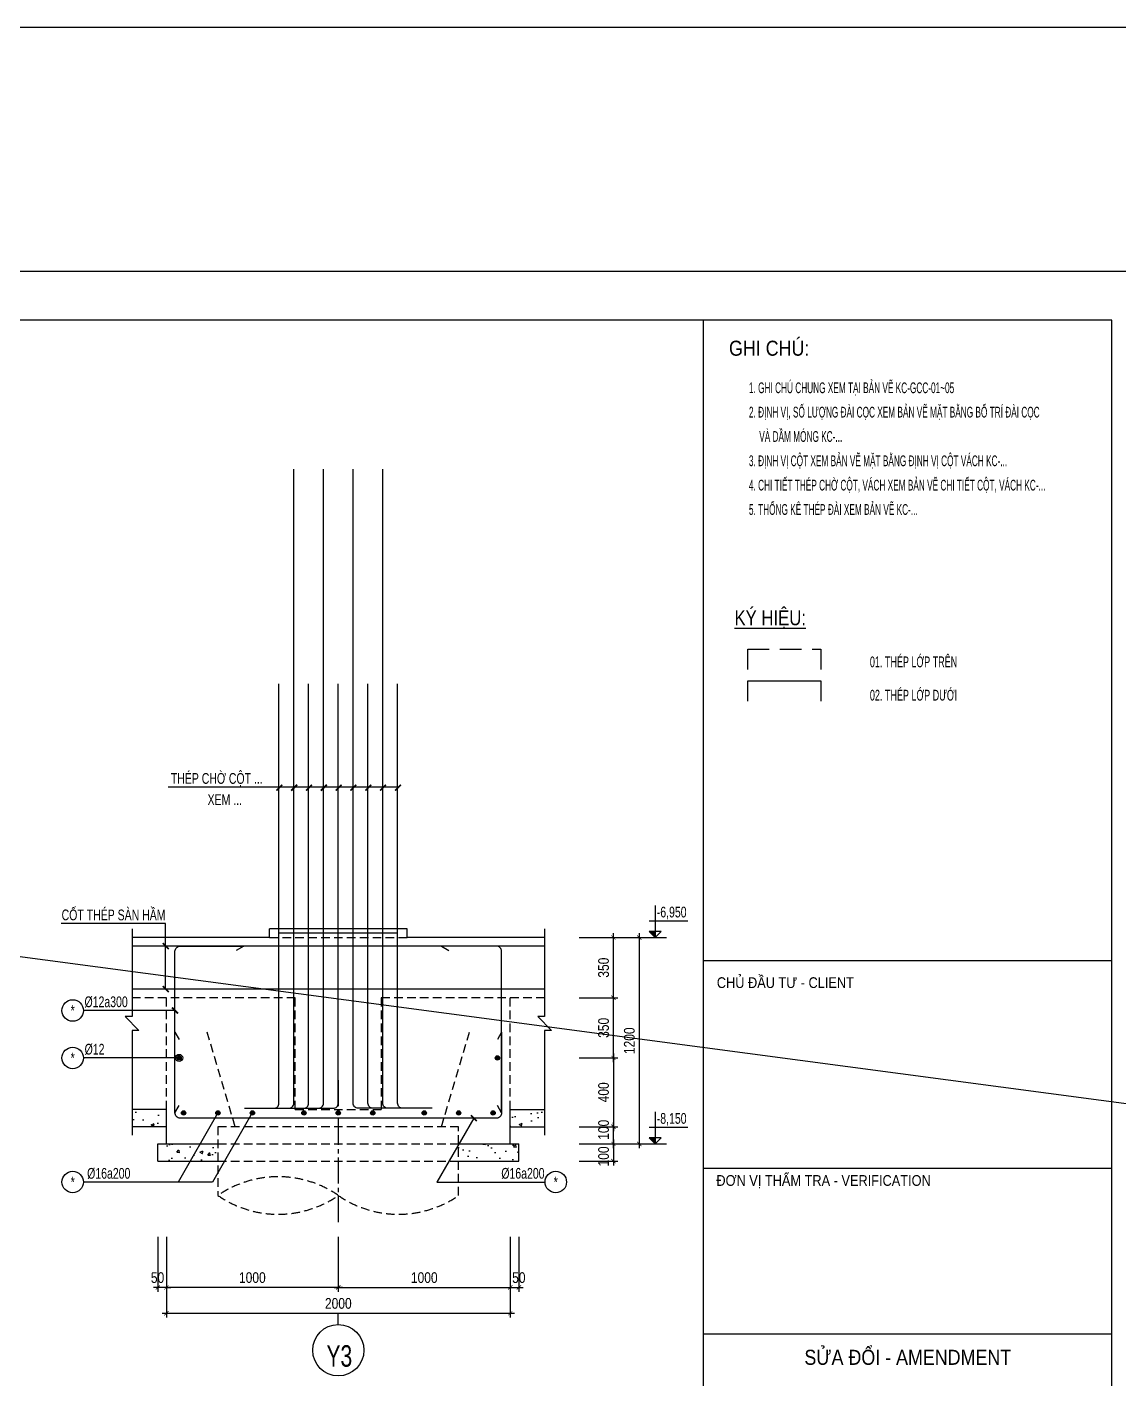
# Model space of a CAD drawing. Extents: x 71 to 2424299, y -14 to 1061502.
# Drawn here: x 1123610 to 1129961, y 494938 to 502800 of the extents above; entities that cross this region are included whole.
import ezdxf
from ezdxf.enums import TextEntityAlignment as Align

# ---------------------------------------------------------------- set-up
doc = ezdxf.new("R2010")
doc.units = 0
doc.header["$LTSCALE"] = 1000
doc.header["$MEASUREMENT"] = 0
doc.header["$PDMODE"] = 3
doc.linetypes.add('CENTER2', pattern=[1.125, 0.75, -0.125, 0.125, -0.125])
doc.linetypes.add('HIDDEN', pattern=[0.375, 0.25, -0.125])
doc.layers.get('0').update_dxf_attribs({"linetype": 'CONTINUOUS'})
doc.layers.get('Defpoints').update_dxf_attribs({"linetype": 'CONTINUOUS'})
for name, color, linetype in [('CDC -TEXT KHUNG', 7, 'CONTINUOUS'), ('CDC-KHUNGTEN', 7, 'CONTINUOUS'), ('CDC.01.AXIS', 160, 'CENTER2'), ('CDC.02.DIM', 1, 'CONTINUOUS'), ('CDC.03.BORDER', 3, 'CONTINUOUS'), ('CDC.04.HIDDEN', 8, 'HIDDEN'), ('CDC.05.STEEL', 4, 'CONTINUOUS'), ('CDC.06.TEXT', 2, 'CONTINUOUS'), ('CDC.10.HATCH', 9, 'CONTINUOUS'), ('CDC.11.NOTE', 8, 'CONTINUOUS'), ('CDC.12.PILE', 7, 'CONTINUOUS'), ('CDC.14.STEELNUM', 9, 'CONTINUOUS'), ('KCS_CHI', 1, 'CONTINUOUS')]:
    doc.layers.add(name, color=color, linetype=linetype)
doc.styles.add('ARIAL', font='arial.ttf', dxfattribs={"width": 0.8})
doc.styles.add('KT CDC', font='arial.ttf', dxfattribs={"width": 0.85, "height": 200})
doc.styles.add('ROMANS', font='arial.ttf', dxfattribs={"width": 0.55})
doc.dimstyles.new('25', dxfattribs={"dimscale": 25, "dimtxt": 2.5, "dimasz": 1, "dimexe": 1, "dimexo": 0, "dimgap": 1, "dimtad": 1, "dimdec": 0, "dimdsep": 46, "dimtxsty": 'ARIAL', "dimblk": 'ARCHTICK', "dimcen": 1, "dimdle": 1, "dimclrd": 256, "dimclre": 256, "dimclrt": 2, "dimadec": 0, "dimazin": 0, "dimtfac": 0.00072, "dimtdec": 0, "dimtix": 1, "dimtmove": 2, "dimatfit": 3, "dimldrblk": 'ARCHTICK', "dimfxl": 1, "dimtolj": 1, "dimarcsym": 0})

# ---------------------------------------------------------------- blocks, each defined once
blk = doc.blocks.new('_ArchTick')
at = {"color": 0, "linetype": 'ByBlock', "const_width": 0.15}
blk.add_lwpolyline([(-0.5, -0.5), (0.5, 0.5)], dxfattribs=at)
blk = doc.blocks.new('*D1676')
at = {"layer": 'CDC.02.DIM', "lineweight": -2, "transparency": 16777216}
for p, q in [((1124420.5, 495764.7), (1124420.5, 495444.8)), ((1125420.5, 495764.7), (1125420.5, 495444.8)), ((1125445.5, 495469.8), (1124395.5, 495469.8))]:
    blk.add_line(p, q, dxfattribs=at)
at = {"layer": 'Defpoints', "color": 0, "transparency": 16777216}
for p in [(1124420.5, 495764.7), (1125420.5, 495764.7), (1124420.5, 495469.8)]:
    blk.add_point(p, dxfattribs=at)
at = {"layer": 'CDC.02.DIM', "lineweight": -2, "transparency": 16777216, "xscale": 25, "yscale": 25, "zscale": 25, "rotation": 180}
blk.add_blockref('_ArchTick', (1124420.5, 495469.8), dxfattribs=at)
at = {"layer": 'CDC.02.DIM', "lineweight": -2, "transparency": 16777216, "xscale": 25, "yscale": 25, "zscale": 25}
blk.add_blockref('_ArchTick', (1125420.5, 495469.8), dxfattribs=at)
at = {"layer": 'CDC.02.DIM', "color": 2, "transparency": 16777216, "insert": (1124920.5, 495526.7), "char_height": 62.5, "attachment_point": 5, "style": 'ARIAL'}
blk.add_mtext('\\A1;1000', dxfattribs=at)
blk = doc.blocks.new('*D1677')
at = {"layer": 'CDC.02.DIM', "lineweight": -2, "transparency": 16777216}
for p, q in [((1124370.5, 495764.7), (1124370.5, 495444.8)), ((1124420.5, 495764.7), (1124420.5, 495444.8)), ((1124370.5, 495469.8), (1124345.5, 495469.8)), ((1124420.5, 495469.8), (1124370.5, 495469.8)), ((1124420.5, 495469.8), (1124445.5, 495469.8))]:
    blk.add_line(p, q, dxfattribs=at)
at = {"layer": 'Defpoints', "color": 0, "transparency": 16777216}
for p in [(1124370.5, 495764.7), (1124420.5, 495764.7), (1124370.5, 495469.8)]:
    blk.add_point(p, dxfattribs=at)
at = {"layer": 'CDC.02.DIM', "lineweight": -2, "transparency": 16777216, "xscale": 25, "yscale": 25, "zscale": 25}
blk.add_blockref('_ArchTick', (1124370.5, 495469.8), dxfattribs=at)
at = {"layer": 'CDC.02.DIM', "lineweight": -2, "transparency": 16777216, "xscale": 25, "yscale": 25, "zscale": 25, "rotation": 180}
blk.add_blockref('_ArchTick', (1124420.5, 495469.8), dxfattribs=at)
at = {"layer": 'CDC.02.DIM', "color": 2, "transparency": 16777216, "insert": (1124369.1, 495526.7), "char_height": 62.5, "attachment_point": 5, "style": 'ARIAL'}
blk.add_mtext('\\A1;50', dxfattribs=at)
blk = doc.blocks.new('*D1678')
at = {"layer": 'CDC.02.DIM', "lineweight": -2, "transparency": 16777216}
for p, q in [((1125420.5, 495764.7), (1125420.5, 495444.8)), ((1126420.5, 495764.7), (1126420.5, 495444.8)), ((1125395.5, 495469.8), (1126445.5, 495469.8))]:
    blk.add_line(p, q, dxfattribs=at)
at = {"layer": 'Defpoints', "color": 0, "transparency": 16777216}
for p in [(1125420.5, 495764.7), (1126420.5, 495764.7), (1126420.5, 495469.8)]:
    blk.add_point(p, dxfattribs=at)
at = {"layer": 'CDC.02.DIM', "lineweight": -2, "transparency": 16777216, "xscale": 25, "yscale": 25, "zscale": 25, "rotation": 180}
blk.add_blockref('_ArchTick', (1125420.5, 495469.8), dxfattribs=at)
at = {"layer": 'CDC.02.DIM', "lineweight": -2, "transparency": 16777216, "xscale": 25, "yscale": 25, "zscale": 25}
blk.add_blockref('_ArchTick', (1126420.5, 495469.8), dxfattribs=at)
at = {"layer": 'CDC.02.DIM', "color": 2, "transparency": 16777216, "insert": (1125920.5, 495526.7), "char_height": 62.5, "attachment_point": 5, "style": 'ARIAL'}
blk.add_mtext('\\A1;1000', dxfattribs=at)
blk = doc.blocks.new('*D1679')
at = {"layer": 'CDC.02.DIM', "lineweight": -2, "transparency": 16777216}
for p, q in [((1126420.5, 495764.7), (1126420.5, 495444.8)), ((1126470.5, 495764.7), (1126470.5, 495444.8)), ((1126395.5, 495469.8), (1126495.5, 495469.8))]:
    blk.add_line(p, q, dxfattribs=at)
at = {"layer": 'Defpoints', "color": 0, "transparency": 16777216}
for p in [(1126420.5, 495764.7), (1126470.5, 495764.7), (1126470.5, 495469.8)]:
    blk.add_point(p, dxfattribs=at)
at = {"layer": 'CDC.02.DIM', "lineweight": -2, "transparency": 16777216, "xscale": 25, "yscale": 25, "zscale": 25, "rotation": 180}
blk.add_blockref('_ArchTick', (1126420.5, 495469.8), dxfattribs=at)
at = {"layer": 'CDC.02.DIM', "lineweight": -2, "transparency": 16777216, "xscale": 25, "yscale": 25, "zscale": 25}
blk.add_blockref('_ArchTick', (1126470.5, 495469.8), dxfattribs=at)
at = {"layer": 'CDC.02.DIM', "color": 2, "transparency": 16777216, "insert": (1126470.5, 495526.7), "char_height": 62.5, "attachment_point": 5, "style": 'ARIAL'}
blk.add_mtext('\\A1;50', dxfattribs=at)
blk = doc.blocks.new('*D1680')
at = {"layer": 'CDC.02.DIM', "lineweight": -2, "transparency": 16777216}
for p, q in [((1124420.5, 495764.7), (1124420.5, 495294.8)), ((1126420.5, 495764.7), (1126420.5, 495294.8)), ((1124395.5, 495319.8), (1126445.5, 495319.8))]:
    blk.add_line(p, q, dxfattribs=at)
at = {"layer": 'Defpoints', "color": 0, "transparency": 16777216}
for p in [(1124420.5, 495764.7), (1126420.5, 495764.7), (1126420.5, 495319.8)]:
    blk.add_point(p, dxfattribs=at)
at = {"layer": 'CDC.02.DIM', "lineweight": -2, "transparency": 16777216, "xscale": 25, "yscale": 25, "zscale": 25, "rotation": 180}
blk.add_blockref('_ArchTick', (1124420.5, 495319.8), dxfattribs=at)
at = {"layer": 'CDC.02.DIM', "lineweight": -2, "transparency": 16777216, "xscale": 25, "yscale": 25, "zscale": 25}
blk.add_blockref('_ArchTick', (1126420.5, 495319.8), dxfattribs=at)
at = {"layer": 'CDC.02.DIM', "color": 2, "transparency": 16777216, "insert": (1125420.5, 495376.7), "char_height": 62.5, "attachment_point": 5, "style": 'ARIAL'}
blk.add_mtext('\\A1;2000', dxfattribs=at)
blk = doc.blocks.new('*D1681')
at = {"layer": 'CDC.02.DIM', "lineweight": -2, "transparency": 16777216}
for p, q in [((1126820.5, 496304.6), (1127045.5, 496304.6)), ((1127020.5, 496329.6), (1127020.5, 496179.6)), ((1126820.5, 496204.6), (1127045.5, 496204.6))]:
    blk.add_line(p, q, dxfattribs=at)
at = {"layer": 'Defpoints', "color": 0, "transparency": 16777216}
for p in [(1126820.5, 496304.6), (1126820.5, 496204.6), (1127020.5, 496204.6)]:
    blk.add_point(p, dxfattribs=at)
at = {"layer": 'CDC.02.DIM', "lineweight": -2, "transparency": 16777216, "xscale": 25, "yscale": 25, "zscale": 25}
for p, rotation in [((1127020.5, 496304.6), 90), ((1127020.5, 496204.6), 270)]:
    blk.add_blockref('_ArchTick', p, dxfattribs=dict(at, rotation=rotation))
at = {"layer": 'CDC.02.DIM', "color": 2, "transparency": 16777216, "insert": (1126963.6, 496231.9), "char_height": 62.5, "attachment_point": 5, "rotation": 90, "style": 'ARIAL'}
blk.add_mtext('\\A1;100', dxfattribs=at)
blk = doc.blocks.new('*D1682')
at = {"layer": 'CDC.02.DIM', "lineweight": -2, "transparency": 16777216}
for p, q in [((1126820.5, 496404.6), (1127045.5, 496404.6)), ((1127020.5, 496279.6), (1127020.5, 496429.6)), ((1126820.5, 496304.6), (1127045.5, 496304.6))]:
    blk.add_line(p, q, dxfattribs=at)
at = {"layer": 'Defpoints', "color": 0, "transparency": 16777216}
for p in [(1126820.5, 496404.6), (1127020.5, 496404.6), (1126820.5, 496304.6)]:
    blk.add_point(p, dxfattribs=at)
at = {"layer": 'CDC.02.DIM', "lineweight": -2, "transparency": 16777216, "xscale": 25, "yscale": 25, "zscale": 25}
for p, rotation in [((1127020.5, 496404.6), 90), ((1127020.5, 496304.6), 270)]:
    blk.add_blockref('_ArchTick', p, dxfattribs=dict(at, rotation=rotation))
at = {"layer": 'CDC.02.DIM', "color": 2, "transparency": 16777216, "insert": (1126963.6, 496386.9), "char_height": 62.5, "attachment_point": 5, "rotation": 90, "style": 'ARIAL'}
blk.add_mtext('\\A1;100', dxfattribs=at)
blk = doc.blocks.new('*D1683')
at = {"layer": 'CDC.02.DIM', "lineweight": -2, "transparency": 16777216}
for p, q in [((1126820.5, 497154.6), (1127045.5, 497154.6)), ((1127020.5, 496779.6), (1127020.5, 497179.6)), ((1126820.5, 496804.6), (1127045.5, 496804.6))]:
    blk.add_line(p, q, dxfattribs=at)
at = {"layer": 'Defpoints', "color": 0, "transparency": 16777216}
for p in [(1126820.5, 497154.6), (1127020.5, 497154.6), (1126820.5, 496804.6)]:
    blk.add_point(p, dxfattribs=at)
at = {"layer": 'CDC.02.DIM', "lineweight": -2, "transparency": 16777216, "xscale": 25, "yscale": 25, "zscale": 25}
for p, rotation in [((1127020.5, 497154.6), 90), ((1127020.5, 496804.6), 270)]:
    blk.add_blockref('_ArchTick', p, dxfattribs=dict(at, rotation=rotation))
at = {"layer": 'CDC.02.DIM', "color": 2, "transparency": 16777216, "insert": (1126963.6, 496979.6), "char_height": 62.5, "attachment_point": 5, "rotation": 90, "style": 'ARIAL'}
blk.add_mtext('\\A1;350', dxfattribs=at)
blk = doc.blocks.new('*D1684')
at = {"layer": 'CDC.02.DIM', "lineweight": -2, "transparency": 16777216}
for p, q in [((1126820.5, 497504.6), (1127045.5, 497504.6)), ((1127020.5, 497129.6), (1127020.5, 497529.6)), ((1126820.5, 497154.6), (1127045.5, 497154.6))]:
    blk.add_line(p, q, dxfattribs=at)
at = {"layer": 'Defpoints', "color": 0, "transparency": 16777216}
for p in [(1126820.5, 497504.6), (1127020.5, 497504.6), (1126820.5, 497154.6)]:
    blk.add_point(p, dxfattribs=at)
at = {"layer": 'CDC.02.DIM', "lineweight": -2, "transparency": 16777216, "xscale": 25, "yscale": 25, "zscale": 25}
for p, rotation in [((1127020.5, 497504.6), 90), ((1127020.5, 497154.6), 270)]:
    blk.add_blockref('_ArchTick', p, dxfattribs=dict(at, rotation=rotation))
at = {"layer": 'CDC.02.DIM', "color": 2, "transparency": 16777216, "insert": (1126963.6, 497329.6), "char_height": 62.5, "attachment_point": 5, "rotation": 90, "style": 'ARIAL'}
blk.add_mtext('\\A1;350', dxfattribs=at)
blk = doc.blocks.new('*D1685')
at = {"layer": 'CDC.02.DIM', "lineweight": -2, "transparency": 16777216}
for p, q in [((1126820.5, 497504.6), (1127195.5, 497504.6)), ((1127170.5, 497529.6), (1127170.5, 496279.6)), ((1126820.5, 496304.6), (1127195.5, 496304.6))]:
    blk.add_line(p, q, dxfattribs=at)
at = {"layer": 'Defpoints', "color": 0, "transparency": 16777216}
for p in [(1126820.5, 497504.6), (1126820.5, 496304.6), (1127170.5, 496304.6)]:
    blk.add_point(p, dxfattribs=at)
at = {"layer": 'CDC.02.DIM', "lineweight": -2, "transparency": 16777216, "xscale": 25, "yscale": 25, "zscale": 25}
for p, rotation in [((1127170.5, 497504.6), 90), ((1127170.5, 496304.6), 270)]:
    blk.add_blockref('_ArchTick', p, dxfattribs=dict(at, rotation=rotation))
at = {"layer": 'CDC.02.DIM', "color": 2, "transparency": 16777216, "insert": (1127113.6, 496904.6), "char_height": 62.5, "attachment_point": 5, "rotation": 90, "style": 'ARIAL'}
blk.add_mtext('\\A1;1200', dxfattribs=at)
blk = doc.blocks.new('*D1686')
at = {"layer": 'CDC.02.DIM', "lineweight": -2, "transparency": 16777216}
for p, q in [((1127020.5, 496829.6), (1127020.5, 496379.6)), ((1126820.5, 496804.6), (1127045.5, 496804.6)), ((1126820.5, 496404.6), (1127045.5, 496404.6))]:
    blk.add_line(p, q, dxfattribs=at)
at = {"layer": 'Defpoints', "color": 0, "transparency": 16777216}
for p in [(1126820.5, 496804.6), (1126820.5, 496404.6), (1127020.5, 496404.6)]:
    blk.add_point(p, dxfattribs=at)
at = {"layer": 'CDC.02.DIM', "lineweight": -2, "transparency": 16777216, "xscale": 25, "yscale": 25, "zscale": 25}
for p, rotation in [((1127020.5, 496804.6), 90), ((1127020.5, 496404.6), 270)]:
    blk.add_blockref('_ArchTick', p, dxfattribs=dict(at, rotation=rotation))
at = {"layer": 'CDC.02.DIM', "color": 2, "transparency": 16777216, "insert": (1126963.6, 496604.6), "char_height": 62.5, "attachment_point": 5, "rotation": 90, "style": 'ARIAL'}
blk.add_mtext('\\A1;400', dxfattribs=at)
blk = doc.blocks.new('C1400T')
at = {"layer": 'CDC.01.AXIS', "ltscale": 0.2}
blk.add_line((0, 270.1), (0, -574.3), dxfattribs=at)
at = {"layer": 'CDC.04.HIDDEN', "ltscale": 0.2}
for p, q in [((-600, 0), (-763.4, 550)), ((600, 0), (763.4, 550))]:
    blk.add_line(p, q, dxfattribs=at)
blk.add_lwpolyline([(700, -400), (700, 0), (-700, 0), (-700, -400)], dxfattribs=at)
blk.add_lwpolyline([(700, -400, -0.311974), (0, -400, 0.311974), (-700, -400, 0.311974), (0, -400, 0.36397)], format="xyb", dxfattribs=at)
blk = doc.blocks.new('34')
at = {"color": 4, "elevation": 0}
blk.add_lwpolyline([(1087304.3, 521742.8), (1107165, 521742.8), (1107165, 536023), (1087304.3, 536023)], close=True, dxfattribs=at)
at = {"layer": 'CDC-KHUNGTEN', "color": 4}
blk.add_line((1104790, 521742.8), (1104790, 536023), dxfattribs=at)
at = {"layer": 'CDC-KHUNGTEN', "color": 7}
for p, q in [((1107165, 521742.8), (1107165, 536023)), ((1107165, 532295.7), (1104790, 532295.7)), ((1107165, 531089.3), (1104790, 531089.3)), ((1107165, 530124.6), (1104790, 530124.6))]:
    blk.add_line(p, q, dxfattribs=at)
at = {"layer": 'Defpoints', "elevation": 0}
blk.add_lwpolyline([(1086424.2, 521457.2), (1086424.2, 536307.2), (1107449.2, 536307.2), (1107449.2, 521457.2), (1086424.2, 521457.2)], close=True, dxfattribs=at)
at = {"layer": 'CDC -TEXT KHUNG', "style": 'KT CDC', "width": 0.85}
for s, p in [('CHỦ ĐẦU TƯ - CLIENT', (1104866.8, 532138.4)), ('ĐƠN VỊ THẨM TRA - VERIFICATION ', (1104864.2, 530987.8))]:
    blk.add_text(s, height=62.5, dxfattribs=at).set_placement(p)
at = {"layer": 'CDC -TEXT KHUNG', "color": 6, "style": 'KT CDC', "width": 0.85}
blk.add_text('SỬA ĐỔI - AMENDMENT', height=87.5, dxfattribs=at).set_placement((1105977.5, 529946.9), align=Align.CENTER)

msp = doc.modelspace()

# ---------------------------------------------------------------- hatches: boundary and pattern name
at = {"layer": 'CDC.10.HATCH'}
h = msp.add_hatch(dxfattribs=at)
h.set_pattern_fill('AR-CONC', color=256, scale=25, style=0)
h.set_pattern_definition([(50, (-32302.96, -14251.56), (179.315046, -15.688034), [18.75, -206.25]), (355, (-32302.96, -14251.56), (-34.687833, 188.048033), [15, -165]), (100.4514, (-32288.01, -14252.87), (144.627345, 172.359886), [15.935047, -175.285528]), (46.1842, (-32302.96, -14201.56), (266.810262, -41.379754), [28.125, -309.375]), (96.6356, (-32280.72, -14205), (233.665676, 243.52947), [23.90257, -262.92825]), (351.1842, (-32302.96, -14201.56), (233.665486, 243.52965), [22.5, -247.5]), (21, (-32277.96, -14214.06), (149.226763, -100.654723), [18.75, -206.25]), (326, (-32277.96, -14214.06), (60.828833, 181.28751), [15, -165]), (71.4514, (-32265.52, -14222.45), (210.055657, 80.632624), [15.935047, -175.285528]), (37.5, (-32302.96, -14251.56), (3.0399638, 83.2234635), [0, -163, 0, -167.5, 0, -165.625]), (7.5, (-32302.96, -14251.56), (65.7673844, 98.602928), [0, -95.5, 0, -159.25, 0, -63.125]), (327.5, (-32358.71, -14251.56), (133.455609, -5.638718), [0, -62.5, 0, -195, 0, -258.75]), (317.5, (-32383.71, -14251.56), (145.796542, 25.026246), [0, -81.25, 0, -129.5, 0, -183.75])])
h.paths.add_polyline_path([(1124420.51, 496504.65), (1124220.51, 496504.65), (1124220.51, 496404.65), (1124420.51, 496404.65)])
h = msp.add_hatch(dxfattribs=at)
h.set_pattern_fill('AR-CONC', color=256, scale=25, style=0)
h.set_pattern_definition([(50, (-35102.96, -14251.56), (179.315046, -15.688034), [18.75, -206.25]), (355, (-35102.96, -14251.56), (-34.687833, 188.048033), [15, -165]), (100.4514, (-35088.01, -14252.87), (144.627345, 172.359886), [15.935047, -175.285528]), (46.1842, (-35102.96, -14201.56), (266.810262, -41.379754), [28.125, -309.375]), (96.6356, (-35080.72, -14205), (233.665676, 243.52947), [23.90257, -262.92825]), (351.1842, (-35102.96, -14201.56), (233.665486, 243.52965), [22.5, -247.5]), (21, (-35077.96, -14214.06), (149.226763, -100.654723), [18.75, -206.25]), (326, (-35077.96, -14214.06), (60.828833, 181.28751), [15, -165]), (71.4514, (-35065.52, -14222.45), (210.055657, 80.632624), [15.935047, -175.285528]), (37.5, (-35102.96, -14251.56), (3.0399638, 83.2234635), [0, -163, 0, -167.5, 0, -165.625]), (7.5, (-35102.96, -14251.56), (65.7673844, 98.602928), [0, -95.5, 0, -159.25, 0, -63.125]), (327.5, (-35158.71, -14251.56), (133.455609, -5.638718), [0, -62.5, 0, -195, 0, -258.75]), (317.5, (-35183.71, -14251.56), (145.796542, 25.026246), [0, -81.25, 0, -129.5, 0, -183.75])])
h.paths.add_polyline_path([(1126620.51, 496504.65), (1126420.51, 496504.65), (1126420.51, 496404.65), (1126620.51, 496404.65)])
h = msp.add_hatch(dxfattribs=at)
h.set_pattern_fill('AR-CONC', color=256, scale=25, style=0)
h.set_pattern_definition([(50, (156.16, -18327.63), (179.315046, -15.688034), [18.75, -206.25]), (355, (156.16, -18327.63), (-34.687833, 188.048033), [15, -165]), (100.4514, (171.1, -18328.94), (144.627345, 172.359886), [15.935047, -175.285528]), (46.1842, (156.16, -18277.63), (266.810262, -41.379754), [28.125, -309.375]), (96.6356, (178.4, -18281.08), (233.665676, 243.52947), [23.90257, -262.92825]), (351.1842, (156.16, -18277.63), (233.665486, 243.52965), [22.5, -247.5]), (21, (181.16, -18290.13), (149.226763, -100.654723), [18.75, -206.25]), (326, (181.16, -18290.13), (60.828833, 181.28751), [15, -165]), (71.4514, (193.6, -18298.52), (210.055657, 80.632624), [15.935047, -175.285528]), (37.5, (156.16, -18327.63), (3.0399638, 83.2234635), [0, -163, 0, -167.5, 0, -165.625]), (7.5, (156.16, -18327.63), (65.7673844, 98.602928), [0, -95.5, 0, -159.25, 0, -63.125]), (327.5, (100.41, -18327.63), (133.455609, -5.638718), [0, -62.5, 0, -195, 0, -258.75]), (317.5, (75.41, -18327.63), (145.796542, 25.026246), [0, -81.25, 0, -129.5, 0, -183.75])])
h.paths.add_polyline_path([(1124616.59, 496304.65), (1124370.51, 496304.65), (1124370.51, 496204.65), (1124558.85, 496204.65)])
h.paths.add_polyline_path([(1124720.51, 496304.65), (1124616.59, 496304.65), (1124558.85, 496204.65), (1124720.51, 496204.65)])
h = msp.add_hatch(dxfattribs=at)
h.set_pattern_fill('AR-CONC', color=256, scale=25, style=0)
h.set_pattern_definition([(50, (356.16, -18327.63), (179.315046, -15.688034), [18.75, -206.25]), (355, (356.16, -18327.63), (-34.687833, 188.048033), [15, -165]), (100.4514, (371.1, -18328.94), (144.627345, 172.359886), [15.935047, -175.285528]), (46.1842, (356.16, -18277.63), (266.810262, -41.379754), [28.125, -309.375]), (96.6356, (378.4, -18281.08), (233.665676, 243.52947), [23.90257, -262.92825]), (351.1842, (356.16, -18277.63), (233.665486, 243.52965), [22.5, -247.5]), (21, (381.16, -18290.13), (149.226763, -100.654723), [18.75, -206.25]), (326, (381.16, -18290.13), (60.828833, 181.28751), [15, -165]), (71.4514, (393.6, -18298.52), (210.055657, 80.632624), [15.935047, -175.285528]), (37.5, (356.16, -18327.63), (3.0399638, 83.2234635), [0, -163, 0, -167.5, 0, -165.625]), (7.5, (356.16, -18327.63), (65.7673844, 98.602928), [0, -95.5, 0, -159.25, 0, -63.125]), (327.5, (300.41, -18327.63), (133.455609, -5.638718), [0, -62.5, 0, -195, 0, -258.75]), (317.5, (275.41, -18327.63), (145.796542, 25.026246), [0, -81.25, 0, -129.5, 0, -183.75])])
h.paths.add_polyline_path([(1126470.51, 496304.65), (1126122.32, 496304.65), (1126120.51, 496301.51), (1126120.51, 496204.65), (1126470.51, 496204.65)])
at = {"layer": 'CDC.11.NOTE'}
for points in [[(1127262.68, 497539.65), (1127227.68, 497539.65), (1127262.68, 497504.65)], [(1127262.68, 496339.65), (1127227.68, 496339.65), (1127262.68, 496304.65)]]:
    msp.add_hatch(color=256, dxfattribs=at).paths.add_polyline_path(points)

# ---------------------------------------------------------------- linework, layer by layer
at = {"layer": 'CDC.01.AXIS', "ltscale": 0.2}
msp.add_line((1125420.51, 496674.78), (1125420.51, 495830.31), dxfattribs=at)
at = {"layer": 'CDC.03.BORDER'}
for p, q in [((1125820.51, 497554.65), (1125020.51, 497554.65)), ((1125020.51, 497504.65), (1125020.51, 497554.65)), ((1125820.51, 497504.65), (1125820.51, 497554.65)), ((1125020.51, 497504.65), (1124220.51, 497504.65)), ((1126620.51, 497504.65), (1125820.51, 497504.65)), ((1124420.51, 496504.65), (1124220.51, 496504.65)), ((1124420.51, 496304.65), (1124420.51, 496504.65)), ((1126420.51, 496304.65), (1126420.51, 496504.65)), ((1126420.51, 496504.65), (1126620.51, 496504.65))]:
    msp.add_line(p, q, dxfattribs=at)
at = {"layer": 'CDC.04.HIDDEN', "ltscale": 0.2}
for p, q in [((1125020.51, 497504.65), (1125820.51, 497504.65)), ((1125170.51, 497154.65), (1124220.51, 497154.65)), ((1124420.51, 496504.65), (1124420.51, 497154.65)), ((1125170.51, 496504.65), (1125170.51, 497154.65)), ((1126620.51, 497154.65), (1125670.51, 497154.65)), ((1125670.51, 497154.65), (1125670.51, 496504.65)), ((1126420.51, 496504.65), (1126420.51, 497154.65)), ((1125170.51, 496504.65), (1125670.51, 496504.65)), ((1124720.51, 496304.65), (1126120.51, 496304.65)), ((1124720.51, 496204.65), (1126120.51, 496204.65))]:
    msp.add_line(p, q, dxfattribs=at)
at = {"layer": 'CDC.05.STEEL', "ltscale": 0.3}
for p, q in [((1126620.51, 497454.65), (1124220.51, 497454.65)), ((1124870.51, 497454.65), (1124827.21, 497429.65)), ((1125765.51, 497529.65), (1125075.51, 497529.65)), ((1126020.51, 497454.65), (1126063.81, 497429.65)), ((1126620.51, 497204.65), (1124220.51, 497204.65)), ((1124470.51, 496954.65), (1124495.51, 496911.34)), ((1126370.51, 496954.65), (1126345.51, 496911.34)), ((1124470.51, 496484.65), (1124495.51, 496527.95)), ((1126370.51, 496484.65), (1126345.51, 496527.95))]:
    msp.add_line(p, q, dxfattribs=at)
for points in [[(1124961.76, 496511.65), (1125131.76, 496511.65, 0.4142136), (1125161.76, 496541.65), (1125161.76, 500229.65)], [(1125134.26, 496511.65), (1125304.26, 496511.65, 0.4142136), (1125334.26, 496541.65), (1125334.26, 500229.65)], [(1125706.76, 496511.65), (1125536.76, 496511.65, -0.4142136), (1125506.76, 496541.65), (1125506.76, 500229.65)], [(1125879.26, 496511.65), (1125709.26, 496511.65, -0.4142136), (1125679.26, 496541.65), (1125679.26, 500229.65)], [(1124875.51, 496511.65), (1125045.51, 496511.65, 0.4142136), (1125075.51, 496541.65), (1125075.51, 498979.65)], [(1125048.01, 496511.65), (1125218.01, 496511.65, 0.4142136), (1125248.01, 496541.65), (1125248.01, 498979.65)], [(1125220.51, 496511.65), (1125390.51, 496511.65, 0.4142136), (1125420.51, 496541.65), (1125420.51, 498979.65)], [(1125793.01, 496511.65), (1125623.01, 496511.65, -0.4142136), (1125593.01, 496541.65), (1125593.01, 498979.65)], [(1125965.51, 496511.65), (1125795.51, 496511.65, -0.4142136), (1125765.51, 496541.65), (1125765.51, 498979.65)], [(1124470.51, 496484.65), (1124470.51, 497424.65, -0.4142136), (1124500.51, 497454.65), (1124870.51, 497454.65)], [(1126370.51, 496484.65), (1126370.51, 497424.65, 0.4142136), (1126340.51, 497454.65), (1126020.51, 497454.65)], [(1126370.51, 496954.65), (1126370.51, 496484.65, -0.4142136), (1126340.51, 496454.65), (1124500.51, 496454.65, -0.4142136), (1124470.51, 496484.65), (1124470.51, 496954.65)]]:
    msp.add_lwpolyline(points, format="xyb", dxfattribs=at)
at = {"layer": 'CDC.05.STEEL', "linetype": 'HIDDEN', "ltscale": 0.5, "elevation": 0}
msp.add_lwpolyline([(1127801.81, 499064.29), (1127801.81, 499182.75), (1128227.84, 499182.75), (1128227.84, 499064.29)], dxfattribs=at)
at = {"layer": 'CDC.05.STEEL', "elevation": 0}
msp.add_lwpolyline([(1127801.81, 498879.55), (1127801.81, 498998.02), (1128227.84, 498998.02), (1128227.84, 498879.55)], dxfattribs=at)
at = {"layer": 'CDC.05.STEEL', "const_width": 12.3}
for points in [[(1124494.73, 496810.8, -1), (1124494.73, 496798.49, -1)], [(1126346.29, 496810.8, 1), (1126346.29, 496798.49, 1)], [(1124520.51, 496490.8, -1), (1124520.51, 496478.49, -1)], [(1124720.51, 496490.8, -1), (1124720.51, 496478.49, -1)], [(1124920.51, 496490.8, -1), (1124920.51, 496478.49, -1)], [(1125220.51, 496490.8, -1), (1125220.51, 496478.49, -1)], [(1125420.51, 496490.8, -1), (1125420.51, 496478.49, -1)], [(1125620.51, 496490.8, -1), (1125620.51, 496478.49, -1)], [(1125920.51, 496490.8, -1), (1125920.51, 496478.49, -1)], [(1126120.51, 496490.8, -1), (1126120.51, 496478.49, -1)], [(1126320.51, 496490.8, 1), (1126320.51, 496478.49, 1)]]:
    msp.add_lwpolyline(points, format="xyb", close=True, dxfattribs=at)
at = {"layer": 'CDC.05.STEEL'}
for centre in [(1124494.73, 496804.65), (1126346.29, 496804.65), (1124520.51, 496484.65), (1124720.51, 496484.65), (1124920.51, 496484.65), (1125220.51, 496484.65), (1125420.51, 496484.65), (1125620.51, 496484.65), (1125920.51, 496484.65), (1126120.51, 496484.65), (1126320.51, 496484.65)]:
    msp.add_circle(centre, 12.53, dxfattribs=at)
at = {"layer": 'CDC.11.NOTE'}
for p, q in [((1127262.68, 497690.94), (1127262.68, 497504.65)), ((1127227.87, 497602.13), (1127452.93, 497602.13)), ((1127195.51, 497504.65), (1127329.84, 497504.65)), ((1124470.51, 497080.31), (1123938.26, 497080.31)), ((1124494.73, 496804.65), (1123938.26, 496804.65)), ((1127262.68, 496490.94), (1127262.68, 496304.65)), ((1124420.51, 496404.65), (1124220.51, 496404.65)), ((1126420.51, 496404.65), (1126620.51, 496404.65)), ((1127227.87, 496402.13), (1127452.93, 496402.13)), ((1124370.51, 496204.65), (1124370.51, 496304.65)), ((1124370.51, 496304.65), (1124720.51, 496304.65)), ((1126120.51, 496304.65), (1126470.51, 496304.65)), ((1126470.51, 496204.65), (1126470.51, 496304.65)), ((1127195.51, 496304.65), (1127329.84, 496304.65)), ((1124370.51, 496204.65), (1124720.51, 496204.65)), ((1126120.51, 496204.65), (1126470.51, 496204.65)), ((1125420.51, 495253.9), (1125420.51, 495319.83))]:
    msp.add_line(p, q, dxfattribs=at)
for points in [[(1124415.24, 497204.65), (1124415.24, 497585.54), (1123809.01, 497585.54)], [(1124220.51, 497554.65), (1124220.51, 497044.65), (1124180.51, 497044.65), (1124260.51, 496964.65), (1124220.51, 496964.65), (1124220.51, 496354.65)], [(1126620.51, 497554.65), (1126620.51, 497044.65), (1126580.51, 497044.65), (1126660.51, 496964.65), (1126620.51, 496964.65), (1126620.51, 496354.65)], [(1127227.68, 497539.65), (1127262.68, 497504.65), (1127297.68, 497539.65), (1127227.68, 497539.65)], [(1124720.51, 496484.65), (1124488.45, 496082.7), (1123938.26, 496082.7)], [(1124920, 496484.65), (1124687.93, 496082.7), (1123938.26, 496082.7)], [(1126208.92, 496454.65), (1125994.18, 496082.7), (1126622.86, 496082.7)], [(1127227.68, 496339.65), (1127262.68, 496304.65), (1127297.68, 496339.65), (1127227.68, 496339.65)]]:
    msp.add_lwpolyline(points, dxfattribs=at)
at = {"layer": 'CDC.11.NOTE', "const_width": 10}
for points in [[(1124399.58, 497471.81), (1124433.91, 497437.48)], [(1124399.58, 497221.81), (1124433.91, 497187.48)], [(1124453.35, 497097.47), (1124487.67, 497063.15)], [(1126191.76, 496471.81), (1126226.08, 496437.48)]]:
    msp.add_lwpolyline(points, dxfattribs=at)
at = {"layer": 'CDC.11.NOTE'}
for centre, radius in [((1124494.73, 496804.65), 20.61), ((1125420.51, 495104.76), 149.14)]:
    msp.add_circle(centre, radius, dxfattribs=at)
at = {"layer": 'CDC.14.STEELNUM'}
for centre in [(1123875.76, 497080.31), (1123875.76, 496804.65), (1123875.76, 496082.7), (1126685.36, 496082.7)]:
    msp.add_circle(centre, 62.5, dxfattribs=at)
at = {"layer": 'Defpoints', "color": 1}
msp.add_line((1082950, 502800), (1264360, 478660), dxfattribs=at)
msp.add_lwpolyline([(1082950, 502800), (1264360, 502800), (1264360, 478660), (1082950, 478660)], close=True, dxfattribs=at)
at = {"layer": 'KCS_CHI'}
msp.add_line((1125765.51, 498379.29), (1124431.67, 498379.29), dxfattribs=at)
at = {"layer": 'KCS_CHI', "const_width": 10}
for points in [[(1125094.37, 498393.51), (1125060.05, 498359.19)], [(1125180.62, 498393.51), (1125146.3, 498359.19)], [(1125266.87, 498393.51), (1125232.55, 498359.19)], [(1125353.12, 498393.51), (1125318.8, 498359.19)], [(1125439.37, 498393.51), (1125405.05, 498359.19)], [(1125525.62, 498393.51), (1125491.3, 498359.19)], [(1125611.87, 498393.51), (1125577.55, 498359.19)], [(1125698.12, 498393.51), (1125663.8, 498359.19)], [(1125784.37, 498393.51), (1125750.05, 498359.19)]]:
    msp.add_lwpolyline(points, dxfattribs=at)

# ---------------------------------------------------------------- block references
at = {"layer": 'CDC.03.BORDER'}
msp.add_blockref('34', (22755.36, -34927.16), dxfattribs=at)
at = {"layer": 'CDC.12.PILE'}
msp.add_blockref('C1400T', (1125420.51, 496404.65), dxfattribs=at)

# ---------------------------------------------------------------- texts
at = {"layer": 'CDC -TEXT KHUNG', "color": 6, "style": 'KT CDC', "width": 0.85}
msp.add_text('GHI CHÚ:', height=87.5, dxfattribs=at).set_placement((1127692.83, 500888.37))
at = {"layer": 'CDC.06.TEXT'}
for s, height, style, width, p in [('1. GHI CHÚ CHUNG XEM TẠI BẢN VẼ KC-GCC-01~05', 62.5, 'ROMANS', 0.55, (1127808.9, 500670.71, -80000)), ('2. ĐỊNH VỊ, SỐ LƯỢNG ĐÀI CỌC XEM BẢN VẼ MẶT BẰNG BỐ TRÍ ĐÀI CỌC', 62.5, 'ROMANS', 0.55, (1127808.9, 500529.18, -80000)), ('VÀ DẦM MÓNG KC-...', 62.5, 'ROMANS', 0.55, (1127868.9, 500387.66, -80000)), ('3. ĐỊNH VỊ CỘT XEM BẢN VẼ MẶT BẰNG ĐỊNH VỊ CỘT VÁCH KC-...', 62.5, 'ROMANS', 0.55, (1127808.9, 500246.14, -80000)), ('4. CHI TIẾT THÉP CHỜ CỘT, VÁCH XEM BẢN VẼ CHI TIẾT CỘT, VÁCH KC-...', 62.5, 'ROMANS', 0.55, (1127808.9, 500104.62, -80000)), ('5. THỐNG KÊ THÉP ĐÀI XEM BẢN VẼ KC-...', 62.5, 'ROMANS', 0.55, (1127808.9, 499963.09, -80000)), ('%%UKÝ HIỆU:', 87, 'ARIAL', 0.8, (1127724.73, 499320.7)), ('01. THÉP LỚP TRÊN', 62.5, 'ROMANS', 0.6, (1128512.51, 499076.76, -80000)), ('02. THÉP LỚP DƯỚI', 62.5, 'ROMANS', 0.6, (1128512.51, 498882.93, -80000))]:
    msp.add_text(s, height=height, dxfattribs=dict(at, style=style, width=width)).set_placement(p)
at = {"layer": 'CDC.06.TEXT', "style": 'ARIAL', "width": 0.7}
for s, p in [('THÉP CHỜ CỘT ...', (1124713.52, 498430.06, 0)), ('XEM ...', (1124760.4, 498306.55)), ('CỐT THÉP SÀN HẦM', (1124113.23, 497636.31)), ('-6,950', (1127359.49, 497652.9)), ('%%C12a300', (1124070.08, 497131.08)), ('%%C12', (1124002.72, 496855.42)), ('-8,150', (1127359.49, 496452.9)), ('%%C16a200', (1124085.42, 496133.47)), ('%%C16a200', (1126494.28, 496133.47))]:
    msp.add_text(s, height=62.5, dxfattribs=at).set_placement(p, align=Align.MIDDLE_CENTER)
at = {"layer": 'CDC.06.TEXT', "insert": (1125426.43, 495007.09), "char_height": 125, "width": 116.16, "attachment_point": 8, "line_spacing_factor": 0.938532}
msp.add_mtext('{\\fArial|b0|i0|c0|p34;\\W0.7;Y3}', dxfattribs=at)
at = {"layer": 'CDC.14.STEELNUM', "style": 'ARIAL', "width": 0.7}
for p in [(1123875.76, 497080.31), (1123875.76, 496804.65), (1123875.76, 496082.7), (1126685.36, 496082.7)]:
    msp.add_text('*', height=62.5, dxfattribs=at).set_placement(p, align=Align.MIDDLE_CENTER)

# ---------------------------------------------------------------- dimensions: what is measured, and where the dimension line sits
at = {"layer": 'CDC.02.DIM'}
for base, p1, p2, picture, middle in [((1127020.51, 497504.65), (1126820.51, 497154.65), (1126820.51, 497504.65), '*D1684', (1126963.58, 497329.65)), ((1127170.51, 496304.65), (1126820.51, 497504.65), (1126820.51, 496304.65), '*D1685', (1127113.6, 496904.65)), ((1127020.51, 497154.65), (1126820.51, 496804.65), (1126820.51, 497154.65), '*D1683', (1126963.58, 496979.65)), ((1127020.51, 496404.65), (1126820.51, 496804.65), (1126820.51, 496404.65), '*D1686', (1126963.6, 496604.65))]:
    dim = msp.add_linear_dim(base=base, p1=p1, p2=p2, angle=90, dimstyle='25', dxfattribs=at)
    dim.commit()
    dim.dimension.update_dxf_attribs({"geometry": picture, "text_midpoint": middle})
for base, p2, picture, middle in [((1127020.51, 496404.65), (1126820.51, 496404.65), '*D1682', (1126963.6, 496386.92)), ((1127020.51, 496204.65), (1126820.51, 496204.65), '*D1681', (1126963.6, 496231.94))]:
    dim = msp.add_linear_dim(base=base, p1=(1126820.51, 496304.65), p2=p2, angle=90, dimstyle='25', dxfattribs=at)
    dim.commit()
    dim.dimension.update_dxf_attribs({"geometry": picture, "text_midpoint": middle, "dimtype": 160})
for base, p1, p2, picture, middle in [((1124370.51, 495469.83), (1124420.51, 495764.66), (1124370.51, 495764.66), '*D1677', (1124369.07, 495526.74)), ((1126470.51, 495469.83), (1126420.51, 495764.66), (1126470.51, 495764.66), '*D1679', (1126470.51, 495526.74))]:
    dim = msp.add_linear_dim(base=base, p1=p1, p2=p2, dimstyle='25', dxfattribs=at)
    dim.commit()
    dim.dimension.update_dxf_attribs({"geometry": picture, "text_midpoint": middle, "dimtype": 160})
for base, p1, p2, picture, middle in [((1124420.51, 495469.83), (1125420.51, 495764.66), (1124420.51, 495764.66), '*D1676', (1124920.51, 495526.74)), ((1126420.51, 495319.83), (1124420.51, 495764.66), (1126420.51, 495764.66), '*D1680', (1125420.51, 495376.74)), ((1126420.51, 495469.83), (1125420.51, 495764.66), (1126420.51, 495764.66), '*D1678', (1125920.51, 495526.74))]:
    dim = msp.add_linear_dim(base=base, p1=p1, p2=p2, dimstyle='25', dxfattribs=at)
    dim.commit()
    dim.dimension.update_dxf_attribs({"geometry": picture, "text_midpoint": middle})

doc.saveas('drawing.dxf')
